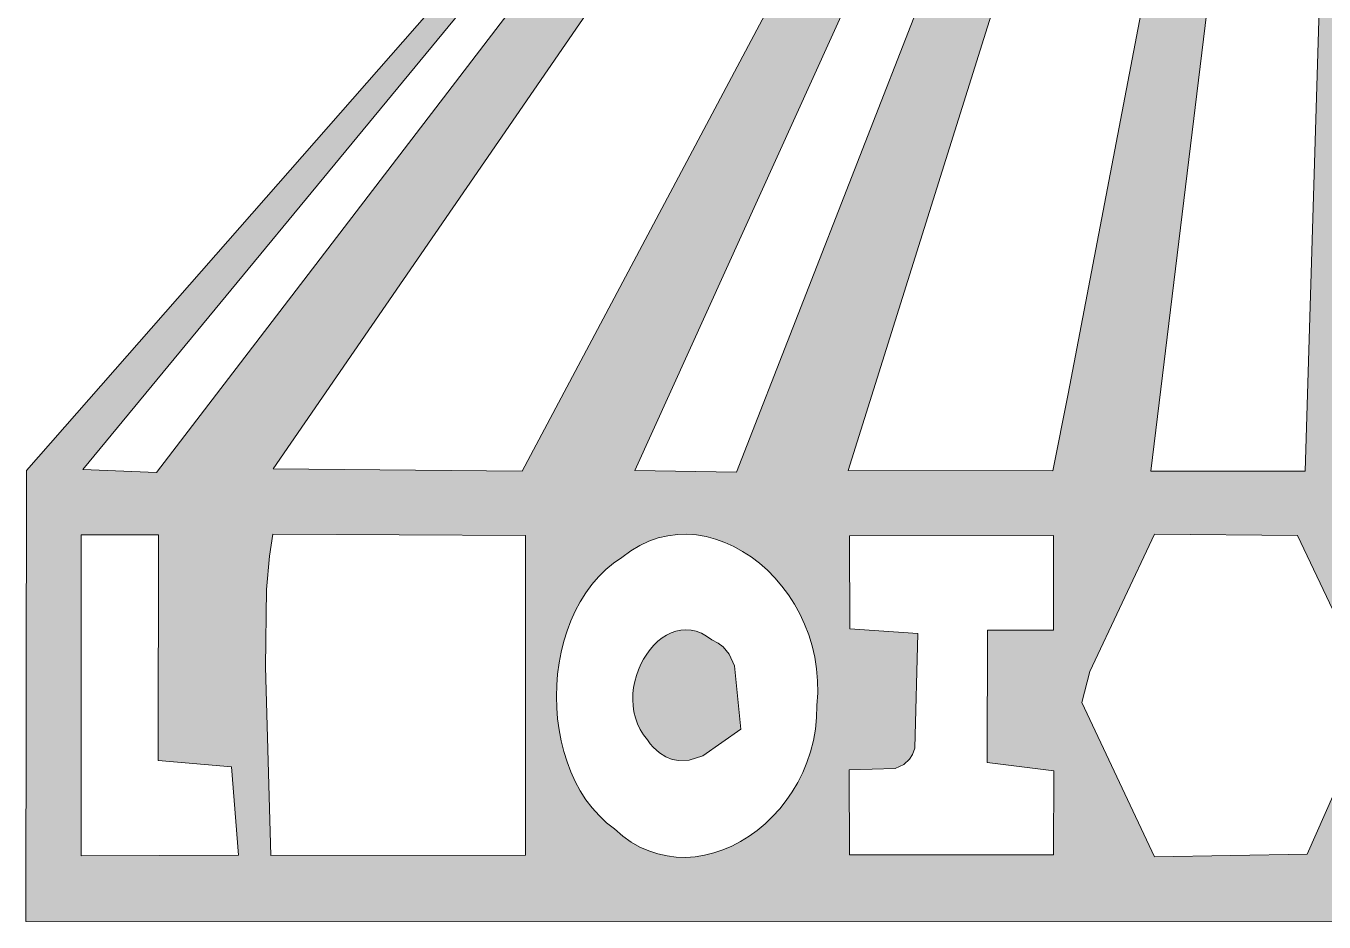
# Model space of a CAD drawing. Header units: millimetres. Extents: x 2 to 599, y 5 to 425.
# Drawn here: x 556.034 to 558.934, y 202.264 to 204.267 of the extents above; entities that cross this region are included whole.
import ezdxf

# ---------------------------------------------------------------- set-up
doc = ezdxf.new("R2010")
doc.units = ezdxf.units.MM
doc.linetypes.add('XKITLINE00', pattern=[0])
doc.layers.add('OtherObjectType', color=1, linetype='Continuous', lineweight=0)

# ---------------------------------------------------------------- blocks, each defined once
blk = doc.blocks.new('*A49')
at = {"layer": 'OtherObjectType'}
blk.add_hatch(color=7, dxfattribs=at).paths.add_polyline_path([(561.2834, 203.0531), (561.2647, 203.0695), (561.2451, 203.0843), (561.9224, 203.2835), (561.9298, 202.2645), (556.0341, 202.2657), (556.0351, 203.2735), (558.1154, 205.6455), (556.1612, 203.2762), (556.3254, 203.2696), (558.8369, 206.5495), (556.5865, 203.2777), (557.1429, 203.272), (558.8702, 206.5294), (557.3939, 203.2734), (557.6214, 203.27), (558.8885, 206.5188), (557.8709, 203.2738), (558.3277, 203.273), (558.3623, 203.4448), (558.931, 206.4281), (558.5471, 203.2724), (558.8913, 203.2722), (558.9874, 206.4323), (559.1034, 203.2745), (559.5643, 203.2742), (559.0241, 206.4281), (559.8068, 203.271), (560.0505, 203.2725), (559.0502, 206.4491), (560.2915, 203.2731), (560.7458, 203.2745), (559.0959, 206.5156), (560.9966, 203.2704), (561.2231, 203.2741), (559.1119, 206.5286), (561.4731, 203.2721), (561.8038, 203.276), (559.2448, 206.4086), (561.9224, 203.2835), (556.4931, 202.6113), (556.3295, 202.6258), (556.3301, 203.1297), (556.1573, 203.1298), (556.1573, 202.4123), (556.5087, 202.4142), (556.4931, 202.6113), (561.9224, 203.2835), (557.1499, 203.1284), (556.5854, 203.1312), (556.578, 203.0819), (556.5711, 203.0079), (556.5693, 202.8347), (556.5808, 202.4129), (557.1501, 202.4141), (557.1499, 203.1284), (561.9224, 203.2835), (557.8026, 202.8037), (557.8004, 202.8305), (557.7962, 202.8566), (557.7903, 202.882), (557.7827, 202.9066), (557.7735, 202.9304), (557.7628, 202.9533), (557.7507, 202.9751), (557.7373, 202.9958), (557.7227, 203.0154), (557.707, 203.0337), (557.6903, 203.0507), (557.6727, 203.0663), (557.6543, 203.0804), (557.6351, 203.0929), (557.6154, 203.1038), (557.5951, 203.113), (557.5744, 203.1205), (557.5534, 203.126), (557.5321, 203.1296), (557.5107, 203.1312), (557.4893, 203.1307), (557.4679, 203.128), (557.4467, 203.123), (557.4258, 203.1157), (557.4052, 203.106), (557.385, 203.0938), (557.3654, 203.079), (557.3467, 203.0664), (557.3293, 203.0521), (557.3131, 203.0362), (557.2982, 203.0189), (557.2845, 203.0003), (557.2722, 202.9805), (557.2611, 202.9596), (557.2513, 202.9378), (557.2428, 202.9152), (557.2356, 202.8919), (557.2297, 202.8679), (557.2251, 202.8435), (557.2218, 202.8188), (557.2198, 202.7938), (557.2191, 202.7687), (557.2197, 202.7436), (557.2217, 202.7187), (557.2249, 202.694), (557.2295, 202.6696), (557.2354, 202.6458), (557.2427, 202.6225), (557.2513, 202.6), (557.2612, 202.5783), (557.2724, 202.5575), (557.285, 202.5379), (557.299, 202.5194), (557.3143, 202.5023), (557.331, 202.4866), (557.349, 202.4725), (557.3671, 202.4567), (557.3859, 202.4433), (557.4053, 202.4322), (557.4252, 202.4234), (557.4455, 202.4167), (557.4661, 202.4121), (557.4869, 202.4096), (557.5079, 202.4091), (557.5288, 202.4106), (557.5497, 202.4139), (557.5704, 202.419), (557.5908, 202.4258), (557.6108, 202.4344), (557.6304, 202.4445), (557.6494, 202.4562), (557.6677, 202.4694), (557.6853, 202.4841), (557.702, 202.5001), (557.7178, 202.5174), (557.7325, 202.536), (557.746, 202.5557), (557.7583, 202.5766), (557.7692, 202.5985), (557.7787, 202.6214), (557.7867, 202.6452), (557.793, 202.67), (557.7976, 202.6955), (557.8003, 202.7217), (557.8011, 202.7487), (557.8029, 202.7765), (557.8026, 202.8037), (557.6308, 202.6956), (557.546, 202.6357), (557.5156, 202.6265), (557.4928, 202.6254), (557.4779, 202.6281), (557.4633, 202.6338), (557.449, 202.6427), (557.4353, 202.6552), (557.4286, 202.6629), (557.4133, 202.683), (557.4059, 202.6951), (557.4, 202.7077), (557.3955, 202.7207), (557.3923, 202.7341), (557.3903, 202.7477), (557.3896, 202.7614), (557.39, 202.7751), (557.3916, 202.7887), (557.3941, 202.8022), (557.3977, 202.8154), (557.4022, 202.8282), (557.4076, 202.8406), (557.4138, 202.8524), (557.4207, 202.8635), (557.4284, 202.8739), (557.4367, 202.8834), (557.4456, 202.892), (557.455, 202.8995), (557.4649, 202.9059), (557.4753, 202.911), (557.486, 202.9148), (557.497, 202.9171), (557.5082, 202.9179), (557.5197, 202.917), (557.5313, 202.9144), (557.5429, 202.9099), (557.5546, 202.9036), (557.5663, 202.8952), (557.5802, 202.8881), (557.5918, 202.8793), (557.6053, 202.8632), (557.6172, 202.8374), (557.6308, 202.6956), (557.8026, 202.8037), (561.9224, 203.2835), (558.3291, 203.1285), (557.8739, 203.1279), (557.8744, 202.9199), (558.0264, 202.9092), (558.0198, 202.653), (558.0145, 202.6392), (558.0078, 202.6282), (557.9954, 202.6165), (557.9755, 202.6079), (557.8728, 202.6046), (557.8738, 202.415), (558.3295, 202.4146), (558.33, 202.6022), (558.1812, 202.6211), (558.1819, 202.9169), (558.3292, 202.917), (558.3291, 203.1285), (561.9224, 203.2835), (559.047, 202.7583), (559.0432, 202.7721), (558.8747, 203.1284), (558.5554, 203.1312), (558.4105, 202.8242), (558.3924, 202.7551), (558.5547, 202.4101), (558.896, 202.4165), (559.047, 202.7583), (561.9224, 203.2835), (559.5759, 203.1268), (559.1046, 203.1277), (559.1053, 202.917), (559.2532, 202.9174), (559.2521, 202.4146), (559.426, 202.4158), (559.4265, 202.9214), (559.552, 202.9092), (559.5759, 203.1268), (561.9224, 203.2835), (560.2213, 202.9195), (560.0481, 203.1297), (559.8118, 203.1324), (559.6774, 202.973), (559.6695, 202.9635), (559.6625, 202.9536), (559.6562, 202.9433), (559.646, 202.9217), (559.6386, 202.8988), (559.6318, 202.8627), (559.6291, 202.8119), (559.6349, 202.6179), (559.7977, 202.4249), (560.0499, 202.4114), (560.2201, 202.616), (560.2213, 202.9195), (561.9224, 203.2835), (560.7483, 202.9784), (560.7336, 203.1322), (560.2887, 203.1279), (560.2884, 202.9176), (560.4369, 202.9173), (560.4371, 202.6217), (560.2834, 202.5948), (560.2903, 202.4147), (560.7357, 202.4098), (560.755, 202.6024), (560.7498, 202.6039), (560.7129, 202.6062), (560.6338, 202.6091), (560.6183, 202.6175), (560.6099, 202.6262), (560.6034, 202.6378), (560.601, 202.6449), (560.5978, 202.6618), (560.6057, 202.9211), (560.731, 202.9096), (560.7483, 202.9784), (561.9224, 203.2835), (561.4643, 203.1286), (561.4644, 202.9166), (561.6459, 202.9177), (561.6455, 202.6025), (561.4621, 202.6062), (561.4647, 202.4139), (561.8086, 202.4134), (561.8078, 203.1295), (561.4643, 203.1286), (561.9224, 203.2835), (561.2451, 203.0843), (561.2248, 203.0973), (561.2038, 203.1084), (561.1823, 203.1175), (561.1603, 203.1245), (561.138, 203.1292), (561.1154, 203.1317), (561.0927, 203.1317), (561.07, 203.1291), (561.0473, 203.1239), (561.0248, 203.1159), (561.0026, 203.1051), (560.9808, 203.0913), (560.9611, 203.0801), (560.9427, 203.0672), (560.9254, 203.0526), (560.9094, 203.0364), (560.8947, 203.0188), (560.8812, 202.9999), (560.8689, 202.9797), (560.8579, 202.9585), (560.8482, 202.9363), (560.8397, 202.9133), (560.8326, 202.8896), (560.8267, 202.8653), (560.8222, 202.8406), (560.8189, 202.8155), (560.817, 202.7902), (560.8165, 202.7649), (560.8173, 202.7395), (560.8194, 202.7143), (560.8229, 202.6894), (560.8278, 202.6649), (560.834, 202.6409), (560.8416, 202.6176), (560.8507, 202.595), (560.8611, 202.5734), (560.8729, 202.5527), (560.8862, 202.5332), (560.9009, 202.515), (560.9171, 202.4982), (560.9347, 202.4828), (560.9509, 202.4674), (560.9678, 202.4538), (560.9854, 202.4422), (561.0035, 202.4324), (561.022, 202.4244), (561.0409, 202.4183), (561.0601, 202.4138), (561.0795, 202.4111), (561.099, 202.41), (561.1186, 202.4106), (561.1381, 202.4127), (561.1575, 202.4164), (561.1767, 202.4216), (561.1956, 202.4283), (561.2142, 202.4364), (561.2323, 202.4459), (561.2499, 202.4568), (561.2669, 202.4689), (561.2832, 202.4824), (561.2988, 202.4971), (561.3134, 202.513), (561.3272, 202.53), (561.3399, 202.5482), (561.3516, 202.5675), (561.3621, 202.5878), (561.3713, 202.6091), (561.3792, 202.6314), (561.3857, 202.6546), (561.3906, 202.6788), (561.3972, 202.7073), (561.4014, 202.7359), (561.4033, 202.7643), (561.4029, 202.7924), (561.4005, 202.8201), (561.3961, 202.8474), (561.3898, 202.8741), (561.3817, 202.9), (561.3719, 202.9252), (561.3605, 202.9494), (561.3476, 202.9726), (561.3334, 202.9947), (561.3179, 203.0156), (561.3012, 203.0351)], flags=17)
at = {"layer": 'OtherObjectType', "color": 7, "linetype": 'XKITLINE00', "lineweight": 0}
for p, q in [((556.3254, 203.2696), (558.8369, 206.5495)), ((558.8369, 206.5495), (556.5865, 203.2777)), ((557.1429, 203.272), (558.8702, 206.5294)), ((558.8702, 206.5294), (557.3939, 203.2734)), ((557.6214, 203.27), (558.8885, 206.5188)), ((558.8885, 206.5188), (557.8709, 203.2738)), ((558.8913, 203.2722), (558.9874, 206.4323)), ((558.3623, 203.4448), (558.931, 206.4281)), ((558.931, 206.4281), (558.5471, 203.2724)), ((556.0351, 203.2735), (558.1154, 205.6455)), ((558.1154, 205.6455), (556.1612, 203.2762)), ((558.3277, 203.273), (558.3623, 203.4448)), ((556.0341, 202.2657), (556.0351, 203.2735)), ((556.1612, 203.2762), (556.3254, 203.2696)), ((556.5865, 203.2777), (557.1429, 203.272)), ((557.3939, 203.2734), (557.6214, 203.27)), ((557.8709, 203.2738), (558.3277, 203.273)), ((558.5471, 203.2724), (558.8913, 203.2722)), ((556.1573, 202.4123), (556.1573, 203.1298)), ((556.1573, 203.1298), (556.3301, 203.1297)), ((556.3301, 203.1297), (556.3295, 202.6258)), ((556.578, 203.0819), (556.5854, 203.1312)), ((556.5854, 203.1312), (557.1499, 203.1284)), ((557.1499, 203.1284), (557.1501, 202.4141)), ((557.4467, 203.123), (557.4679, 203.128)), ((557.4679, 203.128), (557.4893, 203.1307)), ((557.4893, 203.1307), (557.5107, 203.1312)), ((557.5107, 203.1312), (557.5321, 203.1296)), ((557.5321, 203.1296), (557.5534, 203.126)), ((557.5534, 203.126), (557.5744, 203.1205)), ((558.3291, 203.1285), (557.8739, 203.1279)), ((557.8739, 203.1279), (558.3291, 203.1285)), ((557.8744, 202.9199), (557.8739, 203.1279)), ((557.8739, 203.1279), (557.8744, 202.9199)), ((558.3291, 203.1285), (558.3292, 202.917)), ((558.3292, 202.917), (558.3291, 203.1285)), ((558.4105, 202.8242), (558.5554, 203.1312)), ((558.5554, 203.1312), (558.8747, 203.1284)), ((558.8747, 203.1284), (559.0432, 202.7721)), ((557.385, 203.0938), (557.4052, 203.106)), ((557.4052, 203.106), (557.4258, 203.1157)), ((557.4258, 203.1157), (557.4467, 203.123)), ((557.5744, 203.1205), (557.5951, 203.113)), ((557.5951, 203.113), (557.6154, 203.1038)), ((557.6154, 203.1038), (557.6351, 203.0929)), ((556.5711, 203.0079), (556.578, 203.0819)), ((557.3293, 203.0521), (557.3467, 203.0664)), ((557.3467, 203.0664), (557.3654, 203.079)), ((557.3654, 203.079), (557.385, 203.0938)), ((557.6351, 203.0929), (557.6543, 203.0804)), ((557.6543, 203.0804), (557.6727, 203.0663)), ((557.6727, 203.0663), (557.6903, 203.0507)), ((557.3131, 203.0362), (557.3293, 203.0521)), ((557.6903, 203.0507), (557.707, 203.0337)), ((556.5693, 202.8347), (556.5711, 203.0079)), ((557.2845, 203.0003), (557.2982, 203.0189)), ((557.2982, 203.0189), (557.3131, 203.0362)), ((557.707, 203.0337), (557.7227, 203.0154)), ((557.7227, 203.0154), (557.7373, 202.9958)), ((557.2611, 202.9596), (557.2722, 202.9805)), ((557.2722, 202.9805), (557.2845, 203.0003)), ((557.7373, 202.9958), (557.7507, 202.9751)), ((557.2513, 202.9378), (557.2611, 202.9596)), ((557.7507, 202.9751), (557.7628, 202.9533)), ((557.7628, 202.9533), (557.7735, 202.9304)), ((557.2428, 202.9152), (557.2513, 202.9378)), ((557.7735, 202.9304), (557.7827, 202.9066)), ((557.2297, 202.8679), (557.2356, 202.8919)), ((557.2356, 202.8919), (557.2428, 202.9152)), ((557.4456, 202.892), (557.4367, 202.8834)), ((557.455, 202.8995), (557.4456, 202.892)), ((557.4649, 202.9059), (557.455, 202.8995)), ((557.4753, 202.911), (557.4649, 202.9059)), ((557.486, 202.9148), (557.4753, 202.911)), ((557.497, 202.9171), (557.486, 202.9148)), ((557.5082, 202.9179), (557.497, 202.9171)), ((557.5197, 202.917), (557.5082, 202.9179)), ((557.5313, 202.9144), (557.5197, 202.917)), ((557.5429, 202.9099), (557.5313, 202.9144)), ((557.5546, 202.9036), (557.5429, 202.9099)), ((557.5663, 202.8952), (557.5546, 202.9036)), ((557.5802, 202.8881), (557.5663, 202.8952)), ((557.7827, 202.9066), (557.7903, 202.882)), ((558.0264, 202.9092), (557.8744, 202.9199)), ((557.8744, 202.9199), (558.0264, 202.9092)), ((558.0198, 202.653), (558.0264, 202.9092)), ((558.0264, 202.9092), (558.0198, 202.653)), ((558.1812, 202.6211), (558.1819, 202.9169)), ((558.1819, 202.9169), (558.1812, 202.6211)), ((558.3292, 202.917), (558.1819, 202.9169)), ((558.1819, 202.9169), (558.3292, 202.917)), ((557.2251, 202.8435), (557.2297, 202.8679)), ((557.4207, 202.8635), (557.4138, 202.8524)), ((557.4284, 202.8739), (557.4207, 202.8635)), ((557.4367, 202.8834), (557.4284, 202.8739)), ((557.5918, 202.8793), (557.5802, 202.8881)), ((557.6053, 202.8632), (557.5918, 202.8793)), ((557.6172, 202.8374), (557.6053, 202.8632)), ((557.7903, 202.882), (557.7962, 202.8566)), ((556.5808, 202.4129), (556.5693, 202.8347)), ((557.2218, 202.8188), (557.2251, 202.8435)), ((557.4076, 202.8406), (557.4022, 202.8282)), ((557.4138, 202.8524), (557.4076, 202.8406)), ((557.6308, 202.6956), (557.6172, 202.8374)), ((557.7962, 202.8566), (557.8004, 202.8305)), ((557.2198, 202.7938), (557.2218, 202.8188)), ((557.3977, 202.8154), (557.3941, 202.8022)), ((557.4022, 202.8282), (557.3977, 202.8154)), ((557.8004, 202.8305), (557.8026, 202.8037)), ((558.3924, 202.7551), (558.4105, 202.8242)), ((557.2191, 202.7687), (557.2198, 202.7938)), ((557.3916, 202.7887), (557.39, 202.7751)), ((557.3941, 202.8022), (557.3916, 202.7887)), ((557.8029, 202.7765), (557.8011, 202.7487)), ((557.8026, 202.8037), (557.8029, 202.7765)), ((557.2197, 202.7436), (557.2191, 202.7687)), ((557.39, 202.7751), (557.3896, 202.7614)), ((557.3896, 202.7614), (557.3903, 202.7477)), ((557.3903, 202.7477), (557.3923, 202.7341)), ((557.8011, 202.7487), (557.8003, 202.7217)), ((558.5547, 202.4101), (558.3924, 202.7551)), ((559.047, 202.7583), (558.896, 202.4165)), ((557.2217, 202.7187), (557.2197, 202.7436)), ((557.2249, 202.694), (557.2217, 202.7187)), ((557.3923, 202.7341), (557.3955, 202.7207)), ((557.3955, 202.7207), (557.4, 202.7077)), ((557.8003, 202.7217), (557.7976, 202.6955)), ((557.2295, 202.6696), (557.2249, 202.694)), ((557.4, 202.7077), (557.4059, 202.6951)), ((557.4059, 202.6951), (557.4133, 202.683)), ((557.546, 202.6357), (557.6308, 202.6956)), ((557.7976, 202.6955), (557.793, 202.67)), ((557.2354, 202.6458), (557.2295, 202.6696)), ((557.4133, 202.683), (557.4222, 202.6715)), ((557.4222, 202.6715), (557.4286, 202.6629)), ((557.4286, 202.6629), (557.4353, 202.6552)), ((557.793, 202.67), (557.7867, 202.6452)), ((557.2427, 202.6225), (557.2354, 202.6458)), ((557.4353, 202.6552), (557.449, 202.6427)), ((557.449, 202.6427), (557.4633, 202.6338)), ((557.4633, 202.6338), (557.4779, 202.6281)), ((557.5156, 202.6265), (557.546, 202.6357)), ((557.7867, 202.6452), (557.7787, 202.6214)), ((558.0078, 202.6282), (558.0145, 202.6392)), ((558.0145, 202.6392), (558.0078, 202.6282)), ((558.0145, 202.6392), (558.0198, 202.653)), ((558.0198, 202.653), (558.0145, 202.6392)), ((556.3295, 202.6258), (556.4931, 202.6113)), ((556.4931, 202.6113), (556.5087, 202.4142)), ((557.2513, 202.6), (557.2427, 202.6225)), ((557.4779, 202.6281), (557.4928, 202.6254)), ((557.4928, 202.6254), (557.5156, 202.6265)), ((557.7787, 202.6214), (557.7692, 202.5985)), ((557.9755, 202.6079), (557.8728, 202.6046)), ((557.8728, 202.6046), (557.9755, 202.6079)), ((557.8738, 202.415), (557.8728, 202.6046)), ((557.8728, 202.6046), (557.8738, 202.415)), ((557.9755, 202.6079), (557.9954, 202.6165)), ((557.9954, 202.6165), (557.9755, 202.6079)), ((557.9954, 202.6165), (558.0078, 202.6282)), ((558.0078, 202.6282), (557.9954, 202.6165)), ((558.1812, 202.6211), (558.33, 202.6022)), ((558.33, 202.6022), (558.1812, 202.6211)), ((558.3295, 202.4146), (558.33, 202.6022)), ((558.33, 202.6022), (558.3295, 202.4146)), ((557.2612, 202.5783), (557.2513, 202.6)), ((557.2724, 202.5575), (557.2612, 202.5783)), ((557.7583, 202.5766), (557.746, 202.5557)), ((557.7692, 202.5985), (557.7583, 202.5766)), ((557.285, 202.5379), (557.2724, 202.5575)), ((557.746, 202.5557), (557.7325, 202.536)), ((557.299, 202.5194), (557.285, 202.5379)), ((557.3143, 202.5023), (557.299, 202.5194)), ((557.7178, 202.5174), (557.702, 202.5001)), ((557.7325, 202.536), (557.7178, 202.5174)), ((557.331, 202.4866), (557.3143, 202.5023)), ((557.349, 202.4725), (557.331, 202.4866)), ((557.702, 202.5001), (557.6853, 202.4841)), ((557.3671, 202.4567), (557.349, 202.4725)), ((557.6677, 202.4694), (557.6494, 202.4562)), ((557.6853, 202.4841), (557.6677, 202.4694)), ((557.3859, 202.4433), (557.3671, 202.4567)), ((557.4053, 202.4322), (557.3859, 202.4433)), ((557.4252, 202.4234), (557.4053, 202.4322)), ((557.6108, 202.4344), (557.5908, 202.4258)), ((557.6304, 202.4445), (557.6108, 202.4344)), ((557.6494, 202.4562), (557.6304, 202.4445)), ((556.5087, 202.4142), (556.1573, 202.4123)), ((557.1501, 202.4141), (556.5808, 202.4129)), ((557.4455, 202.4167), (557.4252, 202.4234)), ((557.4661, 202.4121), (557.4455, 202.4167)), ((557.4869, 202.4096), (557.4661, 202.4121)), ((557.5079, 202.4091), (557.4869, 202.4096)), ((557.5288, 202.4106), (557.5079, 202.4091)), ((557.5497, 202.4139), (557.5288, 202.4106)), ((557.5704, 202.419), (557.5497, 202.4139)), ((557.5908, 202.4258), (557.5704, 202.419)), ((557.8738, 202.415), (558.3295, 202.4146)), ((558.3295, 202.4146), (557.8738, 202.415)), ((558.896, 202.4165), (558.5547, 202.4101)), ((561.9298, 202.2645), (556.0341, 202.2657))]:
    blk.add_line(p, q, dxfattribs=at)
blk = doc.blocks.new('*A51')
at = {"layer": 'OtherObjectType'}
blk.add_hatch(color=7, dxfattribs=at).paths.add_polyline_path([(561.2834, 203.0531), (561.2647, 203.0695), (561.2451, 203.0843), (561.9224, 203.2835), (561.9298, 202.2645), (556.0341, 202.2657), (556.0351, 203.2735), (558.1154, 205.6455), (556.1612, 203.2762), (556.3254, 203.2696), (558.8369, 206.5495), (556.5865, 203.2777), (557.1429, 203.272), (558.8702, 206.5294), (557.3939, 203.2734), (557.6214, 203.27), (558.8885, 206.5188), (557.8709, 203.2738), (558.3277, 203.273), (558.3623, 203.4448), (558.931, 206.4281), (558.5471, 203.2724), (558.8913, 203.2722), (558.9874, 206.4323), (559.1034, 203.2745), (559.5643, 203.2742), (559.0241, 206.4281), (559.8068, 203.271), (560.0505, 203.2725), (559.0502, 206.4491), (560.2915, 203.2731), (560.7458, 203.2745), (559.0959, 206.5156), (560.9966, 203.2704), (561.2231, 203.2741), (559.1119, 206.5286), (561.4731, 203.2721), (561.8038, 203.276), (559.2448, 206.4086), (561.9224, 203.2835), (556.4931, 202.6113), (556.3295, 202.6258), (556.3301, 203.1297), (556.1573, 203.1298), (556.1573, 202.4123), (556.5087, 202.4142), (556.4931, 202.6113), (561.9224, 203.2835), (557.1499, 203.1284), (556.5854, 203.1312), (556.578, 203.0819), (556.5711, 203.0079), (556.5693, 202.8347), (556.5808, 202.4129), (557.1501, 202.4141), (557.1499, 203.1284), (561.9224, 203.2835), (557.8026, 202.8037), (557.8004, 202.8305), (557.7962, 202.8566), (557.7903, 202.882), (557.7827, 202.9066), (557.7735, 202.9304), (557.7628, 202.9533), (557.7507, 202.9751), (557.7373, 202.9958), (557.7227, 203.0154), (557.707, 203.0337), (557.6903, 203.0507), (557.6727, 203.0663), (557.6543, 203.0804), (557.6351, 203.0929), (557.6154, 203.1038), (557.5951, 203.113), (557.5744, 203.1205), (557.5534, 203.126), (557.5321, 203.1296), (557.5107, 203.1312), (557.4893, 203.1307), (557.4679, 203.128), (557.4467, 203.123), (557.4258, 203.1157), (557.4052, 203.106), (557.385, 203.0938), (557.3654, 203.079), (557.3467, 203.0664), (557.3293, 203.0521), (557.3131, 203.0362), (557.2982, 203.0189), (557.2845, 203.0003), (557.2722, 202.9805), (557.2611, 202.9596), (557.2513, 202.9378), (557.2428, 202.9152), (557.2356, 202.8919), (557.2297, 202.8679), (557.2251, 202.8435), (557.2218, 202.8188), (557.2198, 202.7938), (557.2191, 202.7687), (557.2197, 202.7436), (557.2217, 202.7187), (557.2249, 202.694), (557.2295, 202.6696), (557.2354, 202.6458), (557.2427, 202.6225), (557.2513, 202.6), (557.2612, 202.5783), (557.2724, 202.5575), (557.285, 202.5379), (557.299, 202.5194), (557.3143, 202.5023), (557.331, 202.4866), (557.349, 202.4725), (557.3671, 202.4567), (557.3859, 202.4433), (557.4053, 202.4322), (557.4252, 202.4234), (557.4455, 202.4167), (557.4661, 202.4121), (557.4869, 202.4096), (557.5079, 202.4091), (557.5288, 202.4106), (557.5497, 202.4139), (557.5704, 202.419), (557.5908, 202.4258), (557.6108, 202.4344), (557.6304, 202.4445), (557.6494, 202.4562), (557.6677, 202.4694), (557.6853, 202.4841), (557.702, 202.5001), (557.7178, 202.5174), (557.7325, 202.536), (557.746, 202.5557), (557.7583, 202.5766), (557.7692, 202.5985), (557.7787, 202.6214), (557.7867, 202.6452), (557.793, 202.67), (557.7976, 202.6955), (557.8003, 202.7217), (557.8011, 202.7487), (557.8029, 202.7765), (557.8026, 202.8037), (557.6308, 202.6956), (557.546, 202.6357), (557.5156, 202.6265), (557.4928, 202.6254), (557.4779, 202.6281), (557.4633, 202.6338), (557.449, 202.6427), (557.4353, 202.6552), (557.4286, 202.6629), (557.4133, 202.683), (557.4059, 202.6951), (557.4, 202.7077), (557.3955, 202.7207), (557.3923, 202.7341), (557.3903, 202.7477), (557.3896, 202.7614), (557.39, 202.7751), (557.3916, 202.7887), (557.3941, 202.8022), (557.3977, 202.8154), (557.4022, 202.8282), (557.4076, 202.8406), (557.4138, 202.8524), (557.4207, 202.8635), (557.4284, 202.8739), (557.4367, 202.8834), (557.4456, 202.892), (557.455, 202.8995), (557.4649, 202.9059), (557.4753, 202.911), (557.486, 202.9148), (557.497, 202.9171), (557.5082, 202.9179), (557.5197, 202.917), (557.5313, 202.9144), (557.5429, 202.9099), (557.5546, 202.9036), (557.5663, 202.8952), (557.5802, 202.8881), (557.5918, 202.8793), (557.6053, 202.8632), (557.6172, 202.8374), (557.6308, 202.6956), (557.8026, 202.8037), (561.9224, 203.2835), (558.3291, 203.1285), (557.8739, 203.1279), (557.8744, 202.9199), (558.0264, 202.9092), (558.0198, 202.653), (558.0145, 202.6392), (558.0078, 202.6282), (557.9954, 202.6165), (557.9755, 202.6079), (557.8728, 202.6046), (557.8738, 202.415), (558.3295, 202.4146), (558.33, 202.6022), (558.1812, 202.6211), (558.1819, 202.9169), (558.3292, 202.917), (558.3291, 203.1285), (561.9224, 203.2835), (559.047, 202.7583), (559.0432, 202.7721), (558.8747, 203.1284), (558.5554, 203.1312), (558.4105, 202.8242), (558.3924, 202.7551), (558.5547, 202.4101), (558.896, 202.4165), (559.047, 202.7583), (561.9224, 203.2835), (559.5759, 203.1268), (559.1046, 203.1277), (559.1053, 202.917), (559.2532, 202.9174), (559.2521, 202.4146), (559.426, 202.4158), (559.4265, 202.9214), (559.552, 202.9092), (559.5759, 203.1268), (561.9224, 203.2835), (560.2213, 202.9195), (560.0481, 203.1297), (559.8118, 203.1324), (559.6774, 202.973), (559.6695, 202.9635), (559.6625, 202.9536), (559.6562, 202.9433), (559.646, 202.9217), (559.6386, 202.8988), (559.6318, 202.8627), (559.6291, 202.8119), (559.6349, 202.6179), (559.7977, 202.4249), (560.0499, 202.4114), (560.2201, 202.616), (560.2213, 202.9195), (561.9224, 203.2835), (560.7483, 202.9784), (560.7336, 203.1322), (560.2887, 203.1279), (560.2884, 202.9176), (560.4369, 202.9173), (560.4371, 202.6217), (560.2834, 202.5948), (560.2903, 202.4147), (560.7357, 202.4098), (560.755, 202.6024), (560.7498, 202.6039), (560.7129, 202.6062), (560.6338, 202.6091), (560.6183, 202.6175), (560.6099, 202.6262), (560.6034, 202.6378), (560.601, 202.6449), (560.5978, 202.6618), (560.6057, 202.9211), (560.731, 202.9096), (560.7483, 202.9784), (561.9224, 203.2835), (561.4643, 203.1286), (561.4644, 202.9166), (561.6459, 202.9177), (561.6455, 202.6025), (561.4621, 202.6062), (561.4647, 202.4139), (561.8086, 202.4134), (561.8078, 203.1295), (561.4643, 203.1286), (561.9224, 203.2835), (561.2451, 203.0843), (561.2248, 203.0973), (561.2038, 203.1084), (561.1823, 203.1175), (561.1603, 203.1245), (561.138, 203.1292), (561.1154, 203.1317), (561.0927, 203.1317), (561.07, 203.1291), (561.0473, 203.1239), (561.0248, 203.1159), (561.0026, 203.1051), (560.9808, 203.0913), (560.9611, 203.0801), (560.9427, 203.0672), (560.9254, 203.0526), (560.9094, 203.0364), (560.8947, 203.0188), (560.8812, 202.9999), (560.8689, 202.9797), (560.8579, 202.9585), (560.8482, 202.9363), (560.8397, 202.9133), (560.8326, 202.8896), (560.8267, 202.8653), (560.8222, 202.8406), (560.8189, 202.8155), (560.817, 202.7902), (560.8165, 202.7649), (560.8173, 202.7395), (560.8194, 202.7143), (560.8229, 202.6894), (560.8278, 202.6649), (560.834, 202.6409), (560.8416, 202.6176), (560.8507, 202.595), (560.8611, 202.5734), (560.8729, 202.5527), (560.8862, 202.5332), (560.9009, 202.515), (560.9171, 202.4982), (560.9347, 202.4828), (560.9509, 202.4674), (560.9678, 202.4538), (560.9854, 202.4422), (561.0035, 202.4324), (561.022, 202.4244), (561.0409, 202.4183), (561.0601, 202.4138), (561.0795, 202.4111), (561.099, 202.41), (561.1186, 202.4106), (561.1381, 202.4127), (561.1575, 202.4164), (561.1767, 202.4216), (561.1956, 202.4283), (561.2142, 202.4364), (561.2323, 202.4459), (561.2499, 202.4568), (561.2669, 202.4689), (561.2832, 202.4824), (561.2988, 202.4971), (561.3134, 202.513), (561.3272, 202.53), (561.3399, 202.5482), (561.3516, 202.5675), (561.3621, 202.5878), (561.3713, 202.6091), (561.3792, 202.6314), (561.3857, 202.6546), (561.3906, 202.6788), (561.3972, 202.7073), (561.4014, 202.7359), (561.4033, 202.7643), (561.4029, 202.7924), (561.4005, 202.8201), (561.3961, 202.8474), (561.3898, 202.8741), (561.3817, 202.9), (561.3719, 202.9252), (561.3605, 202.9494), (561.3476, 202.9726), (561.3334, 202.9947), (561.3179, 203.0156), (561.3012, 203.0351)], flags=17)
at = {"layer": 'OtherObjectType', "color": 7, "linetype": 'XKITLINE00', "lineweight": 0}
for p, q in [((556.3254, 203.2696), (558.8369, 206.5495)), ((558.8369, 206.5495), (556.5865, 203.2777)), ((557.1429, 203.272), (558.8702, 206.5294)), ((558.8702, 206.5294), (557.3939, 203.2734)), ((557.6214, 203.27), (558.8885, 206.5188)), ((558.8885, 206.5188), (557.8709, 203.2738)), ((558.8913, 203.2722), (558.9874, 206.4323)), ((558.3623, 203.4448), (558.931, 206.4281)), ((558.931, 206.4281), (558.5471, 203.2724)), ((556.0351, 203.2735), (558.1154, 205.6455)), ((558.1154, 205.6455), (556.1612, 203.2762)), ((558.3277, 203.273), (558.3623, 203.4448)), ((556.0341, 202.2657), (556.0351, 203.2735)), ((556.1612, 203.2762), (556.3254, 203.2696)), ((556.5865, 203.2777), (557.1429, 203.272)), ((557.3939, 203.2734), (557.6214, 203.27)), ((557.8709, 203.2738), (558.3277, 203.273)), ((558.5471, 203.2724), (558.8913, 203.2722)), ((556.1573, 202.4123), (556.1573, 203.1298)), ((556.1573, 203.1298), (556.3301, 203.1297)), ((556.3301, 203.1297), (556.3295, 202.6258)), ((556.578, 203.0819), (556.5854, 203.1312)), ((556.5854, 203.1312), (557.1499, 203.1284)), ((557.1499, 203.1284), (557.1501, 202.4141)), ((557.4467, 203.123), (557.4679, 203.128)), ((557.4679, 203.128), (557.4893, 203.1307)), ((557.4893, 203.1307), (557.5107, 203.1312)), ((557.5107, 203.1312), (557.5321, 203.1296)), ((557.5321, 203.1296), (557.5534, 203.126)), ((557.5534, 203.126), (557.5744, 203.1205)), ((558.3291, 203.1285), (557.8739, 203.1279)), ((557.8739, 203.1279), (558.3291, 203.1285)), ((557.8744, 202.9199), (557.8739, 203.1279)), ((557.8739, 203.1279), (557.8744, 202.9199)), ((558.3291, 203.1285), (558.3292, 202.917)), ((558.3292, 202.917), (558.3291, 203.1285)), ((558.4105, 202.8242), (558.5554, 203.1312)), ((558.5554, 203.1312), (558.8747, 203.1284)), ((558.8747, 203.1284), (559.0432, 202.7721)), ((557.385, 203.0938), (557.4052, 203.106)), ((557.4052, 203.106), (557.4258, 203.1157)), ((557.4258, 203.1157), (557.4467, 203.123)), ((557.5744, 203.1205), (557.5951, 203.113)), ((557.5951, 203.113), (557.6154, 203.1038)), ((557.6154, 203.1038), (557.6351, 203.0929)), ((556.5711, 203.0079), (556.578, 203.0819)), ((557.3293, 203.0521), (557.3467, 203.0664)), ((557.3467, 203.0664), (557.3654, 203.079)), ((557.3654, 203.079), (557.385, 203.0938)), ((557.6351, 203.0929), (557.6543, 203.0804)), ((557.6543, 203.0804), (557.6727, 203.0663)), ((557.6727, 203.0663), (557.6903, 203.0507)), ((557.3131, 203.0362), (557.3293, 203.0521)), ((557.6903, 203.0507), (557.707, 203.0337)), ((556.5693, 202.8347), (556.5711, 203.0079)), ((557.2845, 203.0003), (557.2982, 203.0189)), ((557.2982, 203.0189), (557.3131, 203.0362)), ((557.707, 203.0337), (557.7227, 203.0154)), ((557.7227, 203.0154), (557.7373, 202.9958)), ((557.2611, 202.9596), (557.2722, 202.9805)), ((557.2722, 202.9805), (557.2845, 203.0003)), ((557.7373, 202.9958), (557.7507, 202.9751)), ((557.2513, 202.9378), (557.2611, 202.9596)), ((557.7507, 202.9751), (557.7628, 202.9533)), ((557.7628, 202.9533), (557.7735, 202.9304)), ((557.2428, 202.9152), (557.2513, 202.9378)), ((557.7735, 202.9304), (557.7827, 202.9066)), ((557.2297, 202.8679), (557.2356, 202.8919)), ((557.2356, 202.8919), (557.2428, 202.9152)), ((557.4456, 202.892), (557.4367, 202.8834)), ((557.455, 202.8995), (557.4456, 202.892)), ((557.4649, 202.9059), (557.455, 202.8995)), ((557.4753, 202.911), (557.4649, 202.9059)), ((557.486, 202.9148), (557.4753, 202.911)), ((557.497, 202.9171), (557.486, 202.9148)), ((557.5082, 202.9179), (557.497, 202.9171)), ((557.5197, 202.917), (557.5082, 202.9179)), ((557.5313, 202.9144), (557.5197, 202.917)), ((557.5429, 202.9099), (557.5313, 202.9144)), ((557.5546, 202.9036), (557.5429, 202.9099)), ((557.5663, 202.8952), (557.5546, 202.9036)), ((557.5802, 202.8881), (557.5663, 202.8952)), ((557.7827, 202.9066), (557.7903, 202.882)), ((558.0264, 202.9092), (557.8744, 202.9199)), ((557.8744, 202.9199), (558.0264, 202.9092)), ((558.0198, 202.653), (558.0264, 202.9092)), ((558.0264, 202.9092), (558.0198, 202.653)), ((558.1812, 202.6211), (558.1819, 202.9169)), ((558.1819, 202.9169), (558.1812, 202.6211)), ((558.3292, 202.917), (558.1819, 202.9169)), ((558.1819, 202.9169), (558.3292, 202.917)), ((557.2251, 202.8435), (557.2297, 202.8679)), ((557.4207, 202.8635), (557.4138, 202.8524)), ((557.4284, 202.8739), (557.4207, 202.8635)), ((557.4367, 202.8834), (557.4284, 202.8739)), ((557.5918, 202.8793), (557.5802, 202.8881)), ((557.6053, 202.8632), (557.5918, 202.8793)), ((557.6172, 202.8374), (557.6053, 202.8632)), ((557.7903, 202.882), (557.7962, 202.8566)), ((556.5808, 202.4129), (556.5693, 202.8347)), ((557.2218, 202.8188), (557.2251, 202.8435)), ((557.4076, 202.8406), (557.4022, 202.8282)), ((557.4138, 202.8524), (557.4076, 202.8406)), ((557.6308, 202.6956), (557.6172, 202.8374)), ((557.7962, 202.8566), (557.8004, 202.8305)), ((557.2198, 202.7938), (557.2218, 202.8188)), ((557.3977, 202.8154), (557.3941, 202.8022)), ((557.4022, 202.8282), (557.3977, 202.8154)), ((557.8004, 202.8305), (557.8026, 202.8037)), ((558.3924, 202.7551), (558.4105, 202.8242)), ((557.2191, 202.7687), (557.2198, 202.7938)), ((557.3916, 202.7887), (557.39, 202.7751)), ((557.3941, 202.8022), (557.3916, 202.7887)), ((557.8029, 202.7765), (557.8011, 202.7487)), ((557.8026, 202.8037), (557.8029, 202.7765)), ((557.2197, 202.7436), (557.2191, 202.7687)), ((557.39, 202.7751), (557.3896, 202.7614)), ((557.3896, 202.7614), (557.3903, 202.7477)), ((557.3903, 202.7477), (557.3923, 202.7341)), ((557.8011, 202.7487), (557.8003, 202.7217)), ((558.5547, 202.4101), (558.3924, 202.7551)), ((559.047, 202.7583), (558.896, 202.4165)), ((557.2217, 202.7187), (557.2197, 202.7436)), ((557.2249, 202.694), (557.2217, 202.7187)), ((557.3923, 202.7341), (557.3955, 202.7207)), ((557.3955, 202.7207), (557.4, 202.7077)), ((557.8003, 202.7217), (557.7976, 202.6955)), ((557.2295, 202.6696), (557.2249, 202.694)), ((557.4, 202.7077), (557.4059, 202.6951)), ((557.4059, 202.6951), (557.4133, 202.683)), ((557.546, 202.6357), (557.6308, 202.6956)), ((557.7976, 202.6955), (557.793, 202.67)), ((557.2354, 202.6458), (557.2295, 202.6696)), ((557.4133, 202.683), (557.4222, 202.6715)), ((557.4222, 202.6715), (557.4286, 202.6629)), ((557.4286, 202.6629), (557.4353, 202.6552)), ((557.793, 202.67), (557.7867, 202.6452)), ((557.2427, 202.6225), (557.2354, 202.6458)), ((557.4353, 202.6552), (557.449, 202.6427)), ((557.449, 202.6427), (557.4633, 202.6338)), ((557.4633, 202.6338), (557.4779, 202.6281)), ((557.5156, 202.6265), (557.546, 202.6357)), ((557.7867, 202.6452), (557.7787, 202.6214)), ((558.0078, 202.6282), (558.0145, 202.6392)), ((558.0145, 202.6392), (558.0078, 202.6282)), ((558.0145, 202.6392), (558.0198, 202.653)), ((558.0198, 202.653), (558.0145, 202.6392)), ((556.3295, 202.6258), (556.4931, 202.6113)), ((556.4931, 202.6113), (556.5087, 202.4142)), ((557.2513, 202.6), (557.2427, 202.6225)), ((557.4779, 202.6281), (557.4928, 202.6254)), ((557.4928, 202.6254), (557.5156, 202.6265)), ((557.7787, 202.6214), (557.7692, 202.5985)), ((557.9755, 202.6079), (557.8728, 202.6046)), ((557.8728, 202.6046), (557.9755, 202.6079)), ((557.8738, 202.415), (557.8728, 202.6046)), ((557.8728, 202.6046), (557.8738, 202.415)), ((557.9755, 202.6079), (557.9954, 202.6165)), ((557.9954, 202.6165), (557.9755, 202.6079)), ((557.9954, 202.6165), (558.0078, 202.6282)), ((558.0078, 202.6282), (557.9954, 202.6165)), ((558.1812, 202.6211), (558.33, 202.6022)), ((558.33, 202.6022), (558.1812, 202.6211)), ((558.3295, 202.4146), (558.33, 202.6022)), ((558.33, 202.6022), (558.3295, 202.4146)), ((557.2612, 202.5783), (557.2513, 202.6)), ((557.2724, 202.5575), (557.2612, 202.5783)), ((557.7583, 202.5766), (557.746, 202.5557)), ((557.7692, 202.5985), (557.7583, 202.5766)), ((557.285, 202.5379), (557.2724, 202.5575)), ((557.746, 202.5557), (557.7325, 202.536)), ((557.299, 202.5194), (557.285, 202.5379)), ((557.3143, 202.5023), (557.299, 202.5194)), ((557.7178, 202.5174), (557.702, 202.5001)), ((557.7325, 202.536), (557.7178, 202.5174)), ((557.331, 202.4866), (557.3143, 202.5023)), ((557.349, 202.4725), (557.331, 202.4866)), ((557.702, 202.5001), (557.6853, 202.4841)), ((557.3671, 202.4567), (557.349, 202.4725)), ((557.6677, 202.4694), (557.6494, 202.4562)), ((557.6853, 202.4841), (557.6677, 202.4694)), ((557.3859, 202.4433), (557.3671, 202.4567)), ((557.4053, 202.4322), (557.3859, 202.4433)), ((557.4252, 202.4234), (557.4053, 202.4322)), ((557.6108, 202.4344), (557.5908, 202.4258)), ((557.6304, 202.4445), (557.6108, 202.4344)), ((557.6494, 202.4562), (557.6304, 202.4445)), ((556.5087, 202.4142), (556.1573, 202.4123)), ((557.1501, 202.4141), (556.5808, 202.4129)), ((557.4455, 202.4167), (557.4252, 202.4234)), ((557.4661, 202.4121), (557.4455, 202.4167)), ((557.4869, 202.4096), (557.4661, 202.4121)), ((557.5079, 202.4091), (557.4869, 202.4096)), ((557.5288, 202.4106), (557.5079, 202.4091)), ((557.5497, 202.4139), (557.5288, 202.4106)), ((557.5704, 202.419), (557.5497, 202.4139)), ((557.5908, 202.4258), (557.5704, 202.419)), ((557.8738, 202.415), (558.3295, 202.4146)), ((558.3295, 202.4146), (557.8738, 202.415)), ((558.896, 202.4165), (558.5547, 202.4101)), ((561.9298, 202.2645), (556.0341, 202.2657))]:
    blk.add_line(p, q, dxfattribs=at)

msp = doc.modelspace()

# ---------------------------------------------------------------- block references
at = {"lineweight": 0}
for name in ['*A49', '*A51']:
    msp.add_blockref(name, (0, 0), dxfattribs=at)

doc.saveas('drawing.dxf')
